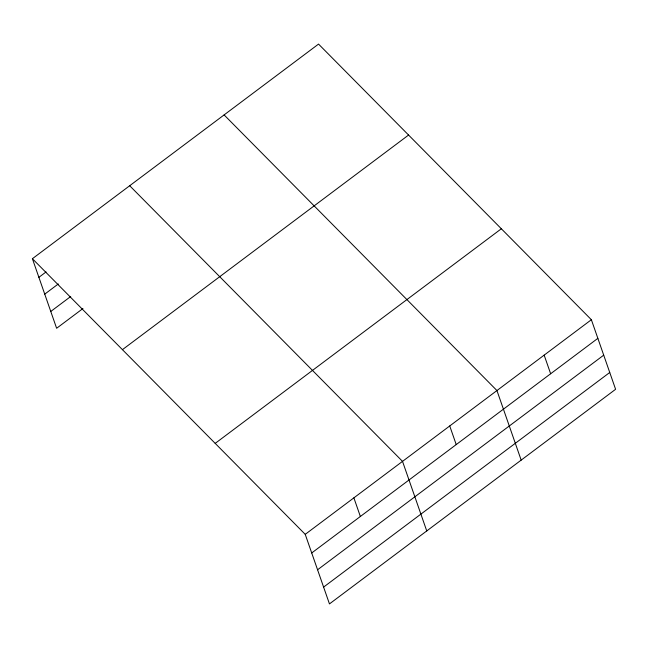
<?xml version="1.0" encoding="UTF-8"?>
<svg xmlns="http://www.w3.org/2000/svg" width="648" height="648" viewBox="0 0 648 648"><rect width="100%" height="100%" fill="white"/><g stroke="black" fill="none" stroke-linecap="round" stroke-linejoin="round"><path stroke-width="0.97" d="M32.4 258.706L318.541 44.088L591.373 319.723L615.6 389.294L329.459 603.912L305.232 534.341L32.4 258.706L56.627 328.277L82.944 308.537M38.888 277.328L46.065 271.941M44.736 294.143L58.296 283.97M50.771 311.461L70.705 296.509M122.432 349.661L408.572 135.051M215.201 443.378L501.341 228.768M305.232 534.341L591.373 319.723M311.72 552.963L597.861 338.345M317.577 569.778L603.709 355.161M323.603 587.096L609.744 372.479M224.111 114.915L496.943 390.55L521.17 460.12M129.689 185.733L402.521 461.368L426.749 530.939M544.158 355.136L550.646 373.758M449.736 425.963L456.216 444.585M353.881 497.858L360.361 516.48"/></g></svg>
